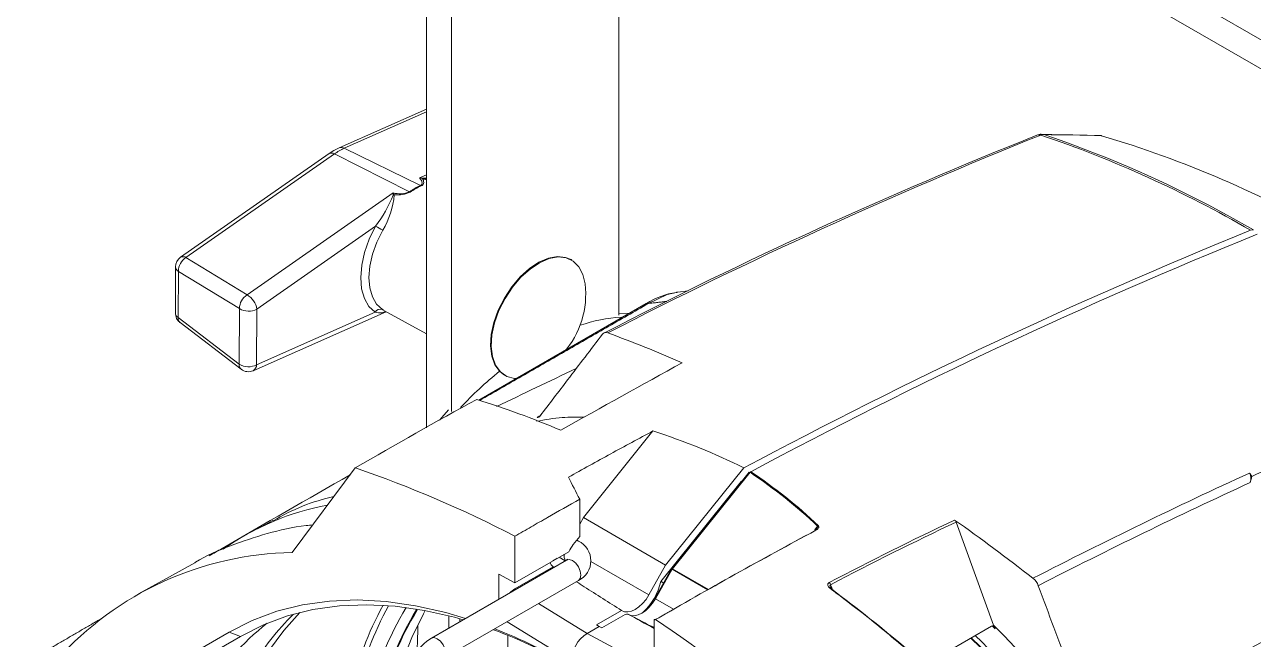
# Model space of a CAD drawing. Extents: x 9.3 to 87, y 1.1 to 68.8.
# Drawn here: x 55.3 to 61.79, y 55.18 to 58.43 of the extents above; entities that cross this region are included whole.
import ezdxf

# ---------------------------------------------------------------- set-up
doc = ezdxf.new("R2010")
doc.units = 0
doc.header["$MEASUREMENT"] = 0
doc.linetypes.add('SLD-Solid', pattern=[0])
doc.layers.add('OBJECT', color=7, linetype='CONTINUOUS')

msp = doc.modelspace()

# ---------------------------------------------------------------- linework, layer by layer
at = {"layer": 'OBJECT', "linetype": 'SLD-Solid', "lineweight": 15}
for p, q in [((58.4371, 56.8951), (58.4371, 59.9485)), ((59.6092, 59.6288), (62.6274, 57.8865)), ((57.421, 56.2998), (57.421, 59.5146)), ((59.5547, 59.5076), (62.6274, 57.7338)), ((57.5532, 56.3848), (57.5532, 59.4382)), ((57.421, 57.9819), (56.9599, 57.7774)), ((57.421, 57.968), (56.9872, 57.7756)), ((56.9872, 57.7756), (57.3893, 57.5792)), ((56.907, 57.7474), (56.123, 57.1998)), ((56.9351, 57.7459), (56.1511, 57.1983)), ((56.9351, 57.7459), (57.3311, 57.5459)), ((57.385, 57.6199), (57.421, 57.6358)), ((56.4739, 57.0014), (57.2446, 57.5397)), ((57.1523, 57.3637), (56.5258, 56.9261)), ((56.1511, 57.1983), (56.4739, 57.0014)), ((58.1879, 57.1853), (58.1844, 57.1874)), ((56.0963, 57.1488), (56.0952, 56.9048)), ((56.111, 57.1256), (56.1098, 56.8816)), ((56.4337, 56.9287), (56.111, 57.1256)), ((58.8024, 57.0222), (58.7482, 57.0157)), ((56.4323, 56.635), (56.4337, 56.9287)), ((56.5055, 56.6008), (57.2082, 56.9124)), ((56.5258, 56.9261), (56.5244, 56.6324)), ((56.5244, 56.6324), (57.1501, 56.9099)), ((57.1954, 56.9194), (57.421, 56.7956)), ((56.1098, 56.8816), (56.4323, 56.635)), ((56.1197, 56.8549), (56.4422, 56.6083)), ((58.4371, 56.9046), (58.4892, 56.9039)), ((57.8324, 56.5777), (57.836, 56.5756)), ((58.2506, 55.8264), (58.6173, 56.2825)), ((57.0455, 56.0879), (56.7124, 55.64)), ((59.0971, 56.0871), (58.6841, 55.5732)), ((59.126, 56.0654), (58.7159, 55.5552)), ((59.13, 56.0643), (58.7199, 55.5541)), ((59.0826, 56.0159), (58.6583, 55.4881)), ((59.089, 56.0193), (59.0826, 56.0159)), ((58.2303, 55.7246), (58.2303, 55.9216)), ((58.2303, 55.7904), (58.2506, 55.8264)), ((58.6841, 55.5732), (58.2506, 55.8264)), ((59.472, 55.761), (59.4867, 55.7793)), ((60.2179, 55.8017), (60.4156, 55.2577)), ((57.8877, 55.7265), (57.8877, 55.4807)), ((58.1963, 55.6824), (58.2303, 55.7246)), ((58.2237, 55.7008), (58.2135, 55.7037)), ((58.2237, 55.7008), (58.2151, 55.7057)), ((57.8877, 55.4807), (58.1722, 55.6449)), ((58.1213, 55.6156), (58.154, 55.5967)), ((58.1612, 55.6008), (57.447, 55.1885)), ((57.8877, 55.4487), (58.0893, 55.5651)), ((58.5958, 55.4166), (58.2899, 55.5929)), ((58.6841, 55.5732), (58.5958, 55.4166)), ((58.7149, 55.5539), (58.6273, 55.3985)), ((58.7183, 55.5518), (58.6307, 55.3965)), ((58.9076, 55.4439), (58.7183, 55.5518)), ((58.7199, 55.5541), (58.9104, 55.4455)), ((57.5095, 55.0802), (58.2237, 55.4925)), ((57.8028, 55.5262), (57.8877, 55.4807)), ((57.8028, 55.5262), (57.8028, 55.3939)), ((57.8877, 55.4487), (57.8925, 55.4457)), ((58.0133, 55.3711), (58.2695, 55.2128)), ((58.6307, 55.3965), (58.7264, 55.3412)), ((57.5399, 55.2421), (57.5399, 55.3062)), ((57.5978, 55.2755), (57.5978, 55.2907)), ((58.4512, 55.3346), (58.319, 55.2583)), ((58.4704, 55.313), (58.3473, 55.242)), ((56.3797, 55.2207), (55.6462, 54.7971)), ((56.44, 55.1978), (56.3797, 55.2207)), ((58.1847, 55.0658), (57.8464, 55.2747)), ((58.3332, 55.2496), (58.2695, 55.2128)), ((58.3332, 55.2496), (58.2695, 55.2128)), ((58.3332, 55.2496), (58.319, 55.2583)), ((58.3332, 55.2496), (58.3473, 55.242)), ((58.6231, 55.2825), (58.6231, 54.871)), ((60.4053, 55.2518), (60.0093, 55.0231)), ((56.44, 55.1978), (55.7169, 54.7802)), ((57.851, 54.4626), (57.851, 55.2033)), ((58.499, 55.0896), (58.2695, 55.2128))]:
    msp.add_line(p, q, dxfattribs=at)
at = {"layer": 'OBJECT', "linetype": 'SLD-Solid', "lineweight": 15, "flags": 128}
for points in [[(60.977, 57.843), (60.7229, 57.8492), (60.6676, 57.8493)], [(56.9599, 57.7774), (56.9326, 57.7636), (56.907, 57.7474)], [(61.5488, 57.4762), (61.6484, 57.4231), (61.7878, 57.3451)], [(57.1501, 56.9099), (57.1174, 56.9404), (57.0933, 56.9821), (57.0786, 57.0334), (57.0738, 57.0926), (57.0792, 57.1576), (57.0945, 57.226), (57.1191, 57.2955), (57.1523, 57.3637)], [(57.19, 57.3429), (57.1594, 57.28), (57.1367, 57.2158), (57.1226, 57.1527), (57.1176, 57.0927), (57.122, 57.0381), (57.1356, 56.9907), (57.1579, 56.9522), (57.1881, 56.924)], [(58.1844, 57.1874), (58.1557, 57.1992), (58.1123, 57.2037), (58.0647, 57.195), (58.0147, 57.1735), (57.9645, 57.1401), (57.9161, 57.0961), (57.8715, 57.0434), (57.8324, 56.9841)], [(58.2588, 57.0596), (58.2475, 57.1094), (58.2265, 57.1501), (58.1966, 57.1798), (58.1593, 57.1972), (58.1159, 57.2016), (58.0682, 57.1929), (58.0183, 57.1714), (57.968, 57.138), (57.9196, 57.0941), (57.875, 57.0414), (57.836, 56.9821)], [(57.8324, 56.9841), (57.8006, 56.9207), (57.7773, 56.8557), (57.7634, 56.7918), (57.7596, 56.7316), (57.766, 56.6776), (57.7823, 56.6319), (57.8078, 56.5966), (57.8324, 56.5777)], [(57.836, 56.9821), (57.8041, 56.9187), (57.7808, 56.8537), (57.767, 56.7897), (57.7631, 56.7295), (57.7695, 56.6755), (57.7858, 56.6299), (57.8113, 56.5945), (57.8451, 56.5709), (57.8857, 56.5599), (57.9003, 56.5591)], [(58.7412, 57.0148), (58.6919, 57.0033), (58.5936, 56.9561), (58.5936, 56.9561), (58.5936, 56.9561)], [(58.5816, 56.9558), (57.6985, 56.4461), (57.6976, 56.4455)], [(57.4899, 56.3393), (57.5026, 56.3542), (57.5377, 56.3938)], [(56.6103, 55.8103), (56.5481, 55.7771), (56.4805, 55.7408)], [(58.0877, 55.5962), (58.1099, 55.6086), (58.1119, 55.6101)], [(56.1978, 55.5868), (56.0635, 55.5126), (55.9007, 55.4217)], [(58.168, 55.6055), (58.1682, 55.606), (58.1646, 55.603), (58.1612, 55.6008)], [(58.2237, 55.4925), (58.2333, 55.5036), (58.2366, 55.5211), (58.2333, 55.5426), (58.2237, 55.5647), (58.2093, 55.584), (58.1924, 55.5977), (58.1755, 55.6036), (58.1612, 55.6008), (58.1612, 55.6008)], [(58.7159, 55.5552), (58.7161, 55.5554), (58.7167, 55.5554), (58.7176, 55.5552), (58.7186, 55.5548), (58.7199, 55.5541)], [(58.5958, 55.4166), (58.5804, 55.3927), (58.5626, 55.3713), (58.5433, 55.3534), (58.5232, 55.3396), (58.5032, 55.3306), (58.484, 55.3267), (58.4664, 55.328), (58.4512, 55.3346)], [(56.3797, 55.2207), (56.5016, 55.2822), (56.6307, 55.33), (56.7665, 55.364), (56.9083, 55.384), (57.0557, 55.3898), (57.2078, 55.3816), (57.3641, 55.3593), (57.524, 55.323), (57.6275, 55.2927)], [(56.44, 55.1978), (56.5603, 55.2584), (56.6876, 55.3056), (56.8215, 55.3391), (56.9614, 55.3588), (57.1067, 55.3646), (57.2567, 55.3565), (57.4109, 55.3345), (57.5685, 55.2987), (57.6153, 55.2856)], [(58.6307, 55.3965), (58.6153, 55.3726), (58.5976, 55.3512), (58.5783, 55.3333), (58.5583, 55.3196), (58.5383, 55.3106), (58.5191, 55.3067), (58.5016, 55.3081), (58.4906, 55.3122)], [(56.7529, 55.3239), (56.6675, 55.229), (56.5865, 55.1191), (56.5142, 54.9986), (56.4508, 54.868), (56.3967, 54.7279), (56.3519, 54.5787), (56.3168, 54.421), (56.3128, 54.3987)], [(57.4148, 55.3338), (57.4056, 55.3173), (57.3434, 55.1916), (57.2903, 55.0563), (57.2466, 54.912), (57.2124, 54.7593), (57.1879, 54.5988), (57.1731, 54.4313), (57.1682, 54.2573), (57.1731, 54.0776), (57.1879, 53.893), (57.2124, 53.7042), (57.2466, 53.512), (57.2903, 53.3173), (57.3434, 53.1207), (57.4056, 52.9231), (57.4767, 52.7253), (57.5564, 52.5282), (57.6443, 52.3326), (57.7401, 52.1393), (57.8434, 51.949), (57.9537, 51.7626), (58.0707, 51.5808), (58.1937, 51.4044), (58.3224, 51.2341), (58.4562, 51.0706), (58.5945, 50.9147), (58.7367, 50.7668), (58.8823, 50.6278), (59.0307, 50.498), (59.1812, 50.3782), (59.3332, 50.2686), (59.4861, 50.1699)], [(58.6036, 55.2534), (58.6182, 55.2474), (58.6231, 55.2466)], [(58.6231, 55.2465), (58.6184, 55.2474), (58.6062, 55.252)], [(60.4239, 55.2371), (60.4113, 55.2498), (60.4082, 55.2529)], [(57.5095, 55.0802), (57.5191, 55.0913), (57.5225, 55.1089), (57.5191, 55.1303), (57.5095, 55.1524), (57.4952, 55.1718), (57.4783, 55.1854), (57.4613, 55.1913), (57.447, 55.1885), (57.447, 55.1885)]]:
    msp.add_lwpolyline(points, dxfattribs=at)
at = {"layer": 'OBJECT', "linetype": 'SLD-Solid', "lineweight": 15}
for centre, radius, start, end in [((69.921, 34.5281), 25.0938, 111.69465, 117.43799), ((70.7495, 32.7637), 27.0336, 111.90361, 117.23339), ((60.6554, 57.8178), 0.0295, 71.41815, 111.70081), ((60.6672, 57.7897), 0.06, 89.59327, 111.81079), ((60.677, 57.8149), 0.0332, 83.3996, 111.53488), ((58.7206, 52.0933), 6.0721, 59.82298, 71.32627), ((60.6673, 57.7992), 0.0505, 74.4965, 89.5873), ((58.7912, 52.235), 5.9224, 62.24914, 71.39427), ((59.3975, 52.4662), 5.6055, 59.69846, 73.53639), ((56.9199, 57.7235), 0.0271, 55.67939, 118.27609), ((57.1157, 57.4901), 0.3131, 114.2357, 125.21951), ((56.9716, 57.748), 0.0317, 60.526, 111.75451), ((57.5329, 57.2601), 0.3499, 114.23572, 125.21949), ((57.5369, 57.2578), 0.3501, 114.2359, 125.21932), ((57.3667, 57.533), 0.0513, 59.00408, 63.91589), ((57.3674, 57.6335), 0.0375, 331.11527, 335.98091), ((56.5613, 57.8048), 0.7374, 323.26048, 338.02641), ((56.8215, 57.5671), 0.4314, 328.67965, 355.10756), ((57.2782, 57.6763), 0.1407, 256.1757, 292.10002), ((57.2379, 57.5727), 0.0445, 279.38898, 287.54103), ((57.2693, 57.6851), 0.1558, 263.38909, 294.94236), ((57.3025, 57.4894), 0.0634, 59.19375, 63.15917), ((56.6493, 56.4055), 1.0821, 60.02035, 62.30312), ((72.269, 31.4934), 27.8988, 112.09972, 118.17257), ((72.163, 31.7742), 27.5665, 112.06312, 118.2056), ((56.1588, 57.1485), 0.0625, 124.93215, 179.73184), ((56.1976, 57.1251), 0.0867, 122.4351, 179.67174), ((56.1359, 57.1759), 0.0271, 55.67984, 118.27571), ((56.1252, 57.1508), 0.029, 183.96457, 240.45983), ((57.7968, 57.0047), 0.4653, 318.51805, 6.77852), ((56.5204, 56.9282), 0.0867, 122.43518, 179.6717), ((56.4219, 56.91), 0.1051, 8.80296, 60.34858), ((58.7911, 56.6399), 0.3777, 97.6743, 123.41415), ((56.4821, 57.0105), 0.0951, 239.40606, 297.36308), ((57.1767, 56.8966), 0.0297, 67.50961, 153.42061), ((56.1577, 56.9045), 0.0625, 179.73184, 232.59591), ((56.1241, 56.9068), 0.029, 183.96545, 240.45895), ((56.1398, 56.8775), 0.0303, 172.29134, 228.39985), ((58.5046, 56.0447), 0.8412, 93.74626, 108.89082), ((58.3688, 56.7798), 0.023, 64.86019, 142.36301), ((56.4624, 56.6309), 0.0303, 172.29129, 228.39998), ((56.4807, 56.7168), 0.0951, 239.4062, 297.36298), ((56.4802, 56.6579), 0.0625, 232.59591, 293.9155), ((56.4884, 56.6324), 0.0359, 298.38235, 359.99795), ((59.105, 54.9983), 2.0601, 129.06865, 136.88173), ((71.1241, 29.0005), 30.4814, 115.0627, 115.93912), ((55.0464, 50.2663), 6.1553, 62.50905, 71.04728), ((59.1396, 56.056), 0.0127, 115.83753, 139.20447), ((57.6513, 53.8443), 2.6722, 46.483, 56.29711), ((114.1504, -40.0993), 108.6873, 117.71287, 119.309425), ((116.5363, -44.1016), 113.3134, 117.839148, 119.370477), ((73.5286, 30.4421), 28.142, 114.69511, 117.2301), ((61.703, 56.0307), 0.0711, 343.4261, 24.73852), ((57.1564, 54.9129), 1.0477, 102.32017, 121.33082), ((57.155, 54.5199), 1.3951, 100.55749, 125.34621), ((60.1964, 55.794), 0.0229, 19.54579, 52.97402), ((74.3819, 28.025), 31.4846, 118.25632, 120.01875), ((59.4633, 55.7802), 0.0226, 288.94573, 322.54958), ((59.4959, 55.7695), 0.0135, 110.00452, 132.93181), ((58.3657, 55.5467), 0.217, 141.29099, 153.07352), ((58.1739, 55.5967), 0.1154, 295.541, 64.459), ((56.7364, 53.941), 1.6992, 90.80977, 138.15433), ((58.191, 55.6217), 0.0431, 166.6907, 214.24401), ((58.1243, 55.6049), 0.053, 198.28516, 228.66099), ((58.7423, 55.5955), 0.0499, 236.67085, 241.20611), ((58.7237, 55.5489), 0.01, 141.20543, 150.57742), ((58.7324, 55.544), 0.0161, 141.02953, 150.8627), ((58.3449, 55.5587), 0.3213, 312.46855, 347.32005), ((59.5329, 55.4631), 0.0235, 18.98651, 51.50048), ((60.5668, 55.4341), 0.0905, 20.19257, 50.93763), ((59.5559, 55.4464), 0.00682, 60.00738, 126.30694), ((59.5659, 55.4647), 0.0138, 206.91731, 242.23062), ((58.8075, 54.4848), 1.8383, 151.51112, 166.76358), ((58.8211, 54.4846), 1.8241, 151.33082, 166.714), ((58.8069, 54.4508), 1.7428, 148.94415, 166.6875), ((58.6548, 55.4402), 0.0499, 236.67382, 241.20301), ((57.681, 54.336), 1.3726, 134.51552, 149.49218), ((58.8376, 54.4502), 1.7169, 148.7204, 166.57367), ((58.7115, 54.5142), 1.5714, 148.4928, 167.14488), ((58.4805, 55.2957), 0.0201, 77.31914, 120.18632), ((52.2857, 43.306), 13.5151, 62.12967, 62.69025), ((53.5323, 47.6819), 9.1553, 50.79556, 56.15961), ((57.3508, 54.2724), 1.2581, 127.77233, 150.43839), ((56.7615, 52.5229), 2.8932, 60.12015, 69.5098), ((56.6868, 52.4701), 2.9764, 59.78444, 68.4082), ((55.8035, 50.7143), 6.4741, 21.73247, 44.57015), ((57.5754, 54.9783), 0.2463, 121.41048, 178.58882), ((58.369, 55.0575), 0.1845, 122.61562, 177.40459), ((58.3682, 55.0579), 0.1837, 122.4869, 177.53331), ((56.6307, 51.3693), 5.2934, 42.25827, 46.17963), ((56.6576, 51.386), 5.2647, 42.31537, 46.25908), ((56.1847, 50.9772), 5.9111, 30.77038, 45.62049)]:
    msp.add_arc(centre, radius, start, end, dxfattribs=at)
for centre, major_axis, ratio, start_param, end_param in [((53.1447, 59.6526), (4.2528, -2.0663), 0.050116, 6.240903, 6.387805), ((57.8877, 55.3506), (0.06, 0.104), 0.577381, 0.784707, 1.129658), ((59.4212, 54.8938), (2.5629, -1.3748), 0.026152, 4.352477, 4.409763)]:
    msp.add_ellipse(centre, major_axis=major_axis, ratio=ratio, start_param=start_param, end_param=end_param, dxfattribs=at)
for points, degree in [([(60.9862, 57.8419), (60.8848, 57.8454), (60.7829, 57.8473), (60.6808, 57.8479)], 3), ([(61.7878, 57.3451), (61.7832, 57.3455), (61.7782, 57.3447), (61.7729, 57.3425)], 3), ([(57.1881, 56.924), (57.196, 56.9206)], 1), ([(58.5936, 56.9561), (57.7021, 56.4439)], 1), ([(58.6909, 56.967), (58.5936, 56.9561)], 1), ([(58.3785, 56.8006), (58.5076, 56.7534), (58.6386, 56.7007), (58.7711, 56.6423)], 3), ([(58.1308, 56.2867), (58.3463, 56.408), (58.5598, 56.5265), (58.7711, 56.6423)], 3), ([(57.6865, 56.4496), (57.4726, 56.3325), (57.2589, 56.2119), (57.0455, 56.0879)], 3), ([(58.1308, 56.2867), (57.9827, 56.3486), (57.8347, 56.403), (57.6865, 56.4496)], 3), ([(58.0049, 56.3539), (58.0258, 56.3647)], 1), ([(58.1705, 56.0383), (58.245, 56.0798), (58.3939, 56.162), (58.5428, 56.2426), (58.6173, 56.2825)], 3), ([(58.6173, 56.2825), (58.7845, 56.2287), (58.9445, 56.1637), (59.0971, 56.0871)], 3), ([(61.7797, 56.0427), (61.8872, 56.0919), (61.9946, 56.1402), (62.102, 56.1877)], 3), ([(59.4867, 55.7793), (59.3771, 55.8835), (59.258, 55.9788), (59.13, 56.0643)], 3), ([(58.2303, 55.9216), (58.2104, 55.9613), (58.1904, 56.0002), (58.1705, 56.0383)], 3), ([(61.7675, 56.0604), (61.3869, 55.8863), (61.0058, 55.7008), (60.6238, 55.5044)], 3), ([(61.7675, 56.0604), (61.7715, 56.0545), (61.7756, 56.0486), (61.7797, 56.0427)], 3), ([(61.7797, 56.0427), (61.7764, 56.0321), (61.7736, 56.0214), (61.7711, 56.0104)], 3), ([(59.0563, 55.9831), (59.0571, 55.9827), (59.0579, 55.9822), (59.0588, 55.9818)], 3), ([(59.5475, 55.4815), (59.7668, 55.5965), (59.9877, 55.7068), (60.2101, 55.8123)], 3), ([(60.6238, 55.5044), (60.4859, 55.6117), (60.3481, 55.7144), (60.2101, 55.8123)], 3), ([(60.2179, 55.8017), (59.9954, 55.6962), (59.7744, 55.5858), (59.5551, 55.4707)], 3), ([(58.0893, 55.5651), (58.0941, 55.562)], 1), ([(58.6585, 55.4883), (58.6731, 55.4797)], 1), ([(59.585, 55.4263), (59.5519, 55.4519)], 1), ([(59.5551, 55.4707), (59.559, 55.4613), (59.5629, 55.4519), (59.5668, 55.4424)], 3), ([(59.561, 55.4469), (59.6966, 55.346), (59.8306, 55.2392), (59.9625, 55.1266)], 3), ([(55.7056, 55.2924), (55.299, 55.0558)], 1), ([(58.4864, 55.3147), (58.486, 55.3149), (58.4855, 55.3151), (58.4849, 55.3153)], 3), ([(58.6231, 55.2825), (58.7206, 55.3378)], 1), ([(57.3717, 55.1138), (57.3764, 55.2528)], 1), ([(60.4156, 55.2577), (60.4184, 55.2509), (60.4212, 55.244), (60.4239, 55.2371)], 3)]:
    msp.add_open_spline(points, degree=degree, dxfattribs=at)
for points, knots in [([(60.9862, 57.8419), (60.9846, 57.8424), (60.9815, 57.8432), (60.9785, 57.8428), (60.977, 57.8426)], [0, 0, 0, 0, 0.496129, 1, 1, 1, 1]), ([(57.4002, 57.6154), (57.3953, 57.617), (57.3902, 57.6187), (57.3852, 57.6199), (57.385, 57.6199)], [0, 0, 0, 0, 0.976244, 1, 1, 1, 1]), ([(57.385, 57.6199), (57.3852, 57.6199), (57.3907, 57.6197), (57.3962, 57.6189), (57.4016, 57.6182)], [0, 0, 0, 0, 0.023652, 1, 1, 1, 1]), ([(57.4002, 57.6154), (57.4034, 57.6088), (57.4083, 57.5987), (57.4057, 57.5875), (57.4007, 57.5812), (57.3963, 57.5788), (57.3932, 57.5771)], [0, 0, 0, 0, 0.495881, 0.76116, 0.830866, 1, 1, 1, 1]), ([(57.421, 57.6109), (57.4193, 57.6112), (57.4125, 57.6123), (57.4055, 57.614), (57.4002, 57.6154)], [0, 0, 0, 0, 0.255873, 1, 1, 1, 1]), ([(57.4016, 57.6182), (57.4062, 57.6177), (57.4129, 57.617), (57.419, 57.617), (57.421, 57.617)], [0, 0, 0, 0, 0.676471, 1, 1, 1, 1]), ([(57.2452, 57.5289), (57.2449, 57.5325), (57.2447, 57.5363), (57.2446, 57.5396), (57.2446, 57.5397)], [0, 0, 0, 0, 0.976348, 1, 1, 1, 1]), ([(57.2446, 57.5397), (57.2447, 57.5396), (57.2468, 57.5368), (57.2491, 57.5335), (57.2513, 57.5303)], [0, 0, 0, 0, 0.023756, 1, 1, 1, 1]), ([(58.7482, 57.0157), (58.7471, 57.0157), (58.745, 57.0159), (58.7425, 57.0152), (58.7412, 57.0148)], [0, 0, 0, 0, 0.463408, 1, 1, 1, 1]), ([(57.2046, 56.9144), (57.1985, 56.9113), (57.1828, 56.9034), (57.1625, 56.9074), (57.1501, 56.9099)], [0, 0, 0, 0, 0.390594, 1, 1, 1, 1]), ([(58.5821, 56.9549), (58.5836, 56.9558), (58.5868, 56.9577), (58.5913, 56.9567), (58.5936, 56.9561)], [0, 0, 0, 0, 0.46927, 1, 1, 1, 1]), ([(58.0215, 56.3626), (58.0698, 56.4258), (58.118, 56.4889), (58.1661, 56.552), (58.2276, 56.6326), (58.2891, 56.7132), (58.3506, 56.7938)], [0.00042223, 0.00042223, 0.00042223, 0.00042223, 0.00998302, 0.00998302, 0.00998302, 0.02220394, 0.02220394, 0.02220394, 0.02220394]), ([(58.2539, 56.355), (58.215, 56.3555), (58.1281, 56.3564), (58.0472, 56.3418), (58.0025, 56.3337)], [0, 0, 0, 0, 0.447263, 1, 1, 1, 1]), ([(58.0215, 56.3626), (58.0195, 56.3599), (58.017, 56.3578), (58.0114, 56.3548), (58.0083, 56.354), (58.0049, 56.3539)], [0, 0, 0, 0, 0.5, 0.5, 1, 1, 1, 1]), ([(57.018, 56.0509), (56.7927, 55.9222), (56.5449, 55.7807), (56.2967, 55.6362), (56.2743, 55.6232)], [0, 0, 0, 0, 0.909736, 1, 1, 1, 1]), ([(58.2303, 55.9216), (58.1736, 55.8898), (58.1169, 55.8578), (58.0567, 55.8235), (58.053, 55.8214), (58.0458, 55.8173), (58.035, 55.8111), (58.0099, 55.7968), (57.9595, 55.7679), (57.9164, 55.7431), (57.8877, 55.7265)], [0, 0, 0, 0, 0.5, 0.5, 0.53125, 0.53125, 0.5625, 0.625, 0.75, 1, 1, 1, 1]), ([(56.821, 55.786), (56.8091, 55.7849), (56.7258, 55.7778), (56.5792, 55.7432), (56.3846, 55.6781), (56.2578, 55.6243), (56.1991, 55.5874), (56.1979, 55.5866)], [0, 0, 0, 0, 0.052287, 0.365917, 0.679546, 0.993175, 1, 1, 1, 1]), ([(58.9076, 55.4439), (58.9578, 55.4726), (59.1449, 55.5792), (59.3319, 55.6801), (59.4687, 55.7539)], [0, 0, 0, 0, 0.268534, 1, 1, 1, 1]), ([(59.4766, 55.7578), (59.4822, 55.7608), (59.4869, 55.7644), (59.4918, 55.7706), (59.493, 55.7728), (59.4939, 55.7774), (59.4936, 55.78), (59.4913, 55.7821)], [0, 0, 0, 0, 0.5, 0.5, 0.75, 0.75, 1, 1, 1, 1]), ([(59.4811, 55.7665), (59.4816, 55.7671), (59.4839, 55.7695), (59.486, 55.7732), (59.4872, 55.7766), (59.4872, 55.7783), (59.4869, 55.7789), (59.4867, 55.7793)], [0, 0, 0, 0, 0.152748, 0.61949, 0.857511, 0.894934, 1, 1, 1, 1]), ([(58.2129, 55.4863), (58.2267, 55.4775), (58.3061, 55.4269), (58.3855, 55.3764), (58.4512, 55.3346)], [0, 0, 0, 0, 0.173692, 1, 1, 1, 1]), ([(59.5475, 55.4815), (59.5444, 55.4798), (59.5422, 55.4776), (59.5398, 55.4726), (59.5397, 55.4698), (59.541, 55.4643), (59.5424, 55.4616), (59.5464, 55.4565), (59.5489, 55.4541), (59.5519, 55.4519)], [0, 0, 0, 0, 0.25, 0.25, 0.5, 0.5, 0.75, 0.75, 1, 1, 1, 1]), ([(59.5537, 55.4586), (59.5532, 55.4596), (59.552, 55.4622), (59.5517, 55.4658), (59.5525, 55.4685), (59.5536, 55.4699), (59.5546, 55.4705), (59.5551, 55.4707)], [0, 0, 0, 0, 0.228509, 0.566781, 0.75272, 0.868923, 1, 1, 1, 1]), ([(59.9539, 55.131), (59.8851, 55.1888), (59.7633, 55.2911), (59.6391, 55.3854), (59.585, 55.4263)], [0, 0, 0, 0, 0.565337, 1, 1, 1, 1]), ([(60.9452, 54.6748), (60.9023, 54.7905), (60.8595, 54.9062), (60.8165, 55.0219), (60.7616, 55.1698), (60.7067, 55.3176), (60.6517, 55.4654)], [0.00042223, 0.00042223, 0.00042223, 0.00042223, 0.00998302, 0.00998302, 0.00998302, 0.02220394, 0.02220394, 0.02220394, 0.02220394]), ([(58.6307, 55.2863), (58.6287, 55.2876), (58.6268, 55.2879), (58.6239, 55.2865), (58.6231, 55.2848), (58.6231, 55.2825)], [0, 0, 0, 0, 0.5, 0.5, 1, 1, 1, 1]), ([(58.6036, 55.2534), (58.6037, 55.2534), (58.6037, 55.2534), (58.6037, 55.2534), (58.6038, 55.2534), (58.6038, 55.2533), (58.6038, 55.2533)], [0, 0, 0, 0, 0.000002883448, 0.000002883448, 0.000002883448, 0.000006071654, 0.000006071654, 0.000006071654, 0.000006071654]), ([(58.6038, 55.2533), (58.6085, 55.2508), (58.6149, 55.2473), (58.6213, 55.2437), (58.6231, 55.2428)], [0, 0, 0, 0, 0.728569, 1, 1, 1, 1]), ([(60.4053, 55.2518), (60.4071, 55.2528), (60.4091, 55.2528), (60.413, 55.2516), (60.4148, 55.2503), (60.4196, 55.2458), (60.4221, 55.2416), (60.4239, 55.2371)], [0, 0, 0, 0, 0.25, 0.25, 0.5, 0.5, 1, 1, 1, 1])]:
    msp.add_open_spline(points, degree=3, knots=knots, dxfattribs=at)

doc.saveas('drawing.dxf')
